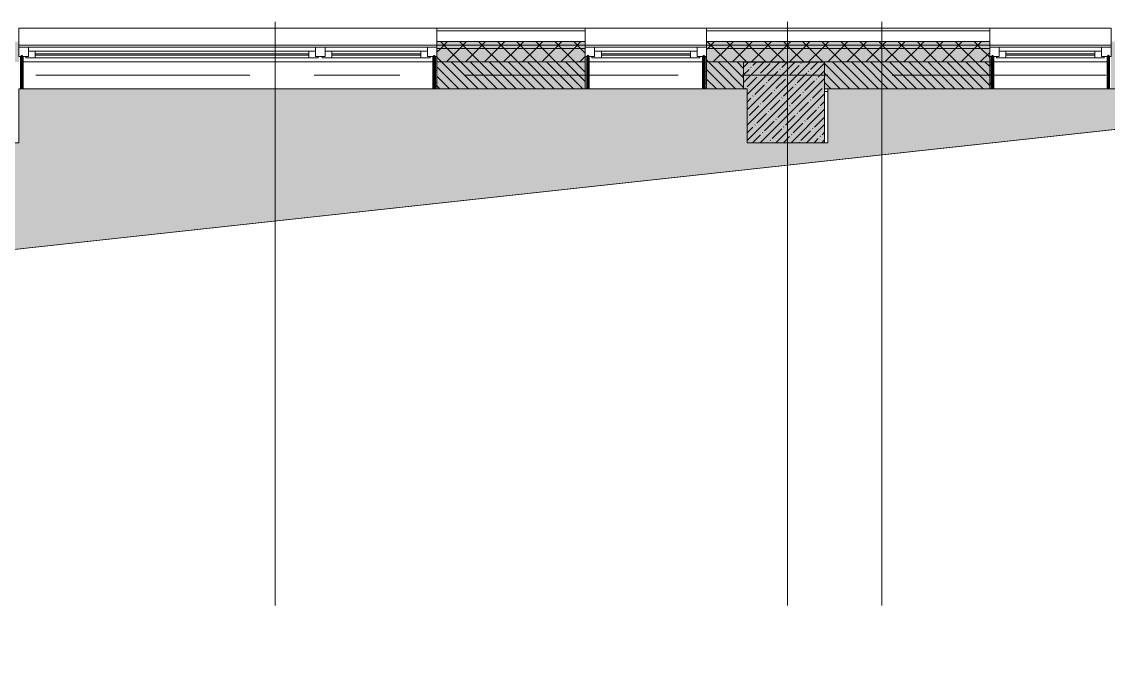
# Model space of a CAD drawing. Header units: millimetres. Extents: x -3817 to 677485, y -22715 to 103890.
# Drawn here: x 606966 to 615025, y 24475 to 29275 of the extents above; entities that cross this region are included whole.
import ezdxf

# ---------------------------------------------------------------- set-up
doc = ezdxf.new("R2010")
doc.units = ezdxf.units.MM
doc.layers.add('PDF _Геометрия', color=7, linetype='Continuous', true_color=0x1d1d1d)
doc.layers.add('PDF _Сплошная заливка', color=7, linetype='Continuous', true_color=0xffffff)

msp = doc.modelspace()

# ---------------------------------------------------------------- hatches: boundary and pattern name
at = {"layer": 'PDF _Сплошная заливка', "transparency": 33554559}
h = msp.add_hatch(color=256, dxfattribs=at)
h.paths.add_polyline_path([(637045.5, 29076.9), (637045.5, 29126.9), (632535.5, 29126.9), (632535.5, 29076.9), (635653.2, 29076.9)], flags=0)
h.paths.add_polyline_path([(629435.5, 29076.9), (629435.5, 29126.9), (628535.5, 29126.9), (628535.5, 29076.9), (629098, 29076.9)], flags=0)
h.paths.add_polyline_path([(626435.5, 29076.9), (626435.5, 29126.9), (625095.5, 29126.9), (625095.5, 29076.9), (626184.5, 29076.9)], flags=0)
h.paths.add_polyline_path([(622995.5, 29076.9), (622995.5, 29126.9), (621795.5, 29126.9), (621795.5, 29076.9), (622542.8, 29076.9)], flags=0)
h.paths.add_polyline_path([(619295.5, 29076.9), (619295.5, 29126.9), (615045.5, 29126.9), (615045.5, 29076.9), (618901, 29076.9)], flags=0)
h.paths.add_polyline_path([(614145.5, 29076.9), (614145.5, 29126.9), (612045.5, 29126.9), (612045.5, 29076.9), (613802.5, 29076.9)], flags=0)
h.paths.add_polyline_path([(611145.5, 29076.9), (611145.5, 29126.9), (610045.5, 29126.9), (610045.5, 29076.9), (610889, 29076.9)], flags=0)
h.paths.add_polyline_path([(606945.5, 29076.9), (606945.5, 29126.9), (605445.5, 29126.9), (605445.5, 29076.9), (606518.9, 29076.9)], flags=0)
h.paths.add_polyline_path([(602945.5, 29076.9), (602945.5, 29126.9), (601845.7, 29126.9), (601845.7, 29076.9), (602148.7, 29076.9)], flags=0)
h.paths.add_polyline_path([(600692, 29076.9), (600945.7, 29076.9), (600945.7, 29126.9), (599845.5, 29126.9), (599845.5, 29076.9)], flags=0)
h.paths.add_polyline_path([(596745.5, 29076.9), (596745.5, 29126.9), (594245.5, 29126.9), (594245.5, 29076.9), (596321.9, 29076.9)], flags=0)
h = msp.add_hatch(color=256, dxfattribs=at)
h.paths.add_polyline_path([(637045.5, 28976.9), (637045.5, 29076.9), (632535.5, 29076.9), (632535.5, 28976.9), (635653.2, 28976.9)], flags=0)
h.paths.add_polyline_path([(628535.5, 28976.9), (629435.5, 28976.9), (629435.5, 29076.9), (628535.5, 29076.9)], flags=0)
h.paths.add_polyline_path([(626435.5, 28976.9), (626435.5, 29076.9), (625095.5, 29076.9), (625095.5, 28976.9), (626184.5, 28976.9)], flags=0)
h.paths.add_polyline_path([(622995.5, 28976.9), (622995.5, 29076.9), (621795.5, 29076.9), (621795.5, 28976.9), (622542.8, 28976.9)], flags=0)
h.paths.add_polyline_path([(619295.5, 28976.9), (619295.5, 29076.9), (615045.5, 29076.9), (615045.5, 28976.9), (618901, 28976.9)], flags=0)
h.paths.add_polyline_path([(614145.5, 28976.9), (614145.5, 29076.9), (612045.5, 29076.9), (612045.5, 28976.9), (613802.5, 28976.9)], flags=0)
h.paths.add_polyline_path([(611145.5, 28976.9), (611145.5, 29076.9), (610045.5, 29076.9), (610045.5, 28976.9), (610889, 28976.9)], flags=0)
h.paths.add_polyline_path([(606945.5, 28976.9), (606945.5, 29076.9), (605445.5, 29076.9), (605445.5, 28976.9), (606518.9, 28976.9)], flags=0)
h.paths.add_polyline_path([(602945.5, 28976.9), (602945.5, 29076.9), (601845.7, 29076.9), (601845.7, 28976.9), (602148.7, 28976.9)], flags=0)
h.paths.add_polyline_path([(600945.7, 28976.9), (600945.7, 29076.9), (599845.5, 29076.9), (599845.5, 28976.9), (600692, 28976.9)], flags=0)
h.paths.add_polyline_path([(596745.5, 28976.9), (596745.5, 29076.9), (594345.5, 29076.9), (594345.5, 28976.9), (596321.9, 28976.9)], flags=0)
h = msp.add_hatch(color=256, dxfattribs=at)
h.paths.add_polyline_path([(636385.5, 28776.9), (636385.5, 28976.9), (633335.5, 28976.9), (633335.5, 28776.9), (635653.2, 28776.9)], flags=0)
h.paths.add_polyline_path([(632835.5, 28776.9), (632835.5, 28976.9), (632535.5, 28976.9), (632535.5, 28776.9), (632739.8, 28776.9)], flags=0)
h.paths.add_polyline_path([(628935.5, 28776.9), (628935.5, 28976.9), (628535.5, 28976.9), (628535.5, 28776.9)], flags=0)
h.paths.add_polyline_path([(626245.5, 28776.9), (626435.5, 28776.9), (626435.5, 28976.9), (626225.5, 28976.9), (626225.5, 28776.9)], flags=0)
h.paths.add_polyline_path([(625725.5, 28776.9), (625725.5, 28976.9), (625095.5, 28976.9), (625095.5, 28776.9), (625456.2, 28776.9)], flags=0)
h.paths.add_polyline_path([(622495.5, 28776.9), (622495.5, 28976.9), (621795.5, 28976.9), (621795.5, 28776.9), (621814.4, 28776.9)], flags=0)
h.paths.add_polyline_path([(618966.5, 28776.9), (619295.5, 28776.9), (619295.5, 28976.9), (618945.5, 28976.9), (618945.5, 28776.9), (618965.5, 28776.9)], flags=0)
h.paths.add_polyline_path([(618172.6, 28776.9), (618345.5, 28776.9), (618345.5, 28976.9), (615045.5, 28976.9), (615045.5, 28776.9), (617835.1, 28776.9)], flags=0)
h.paths.add_polyline_path([(614145.5, 28776.9), (614145.5, 28976.9), (612045.5, 28976.9), (612045.5, 28776.9), (612320.5, 28776.9), (612320.5, 28974.4), (612920.5, 28974.4), (612920.5, 28776.9), (613802.5, 28776.9)], flags=0)
h.paths.add_polyline_path([(611145.5, 28776.9), (611145.5, 28976.9), (610045.5, 28976.9), (610045.5, 28776.9), (610889, 28776.9)], flags=0)
h.paths.add_polyline_path([(606345.5, 28776.9), (606345.5, 28976.9), (605445.5, 28976.9), (605445.5, 28776.9)], flags=0)
h.paths.add_polyline_path([(602945.5, 28776.9), (602945.5, 28976.9), (601845.7, 28976.9), (601845.7, 28776.9), (602148.7, 28776.9)], flags=0)
h.paths.add_polyline_path([(600945.5, 28776.9), (600945.7, 28776.9), (600945.5, 28976.9)], flags=0)
h.paths.add_polyline_path([(600345.5, 28776.9), (600345.5, 28976.9), (599845.5, 28976.9), (599845.5, 28776.9)], flags=0)
h.paths.add_polyline_path([(596745.5, 28776.9), (596745.5, 28976.9), (594945.5, 28976.9), (594945.5, 28776.9), (596590.4, 28776.9)], flags=0)
msp.add_hatch(color=256, dxfattribs=at).paths.add_polyline_path([(612345.7, 28376.9), (612920.5, 28376.9), (612920.5, 28974.4), (612320.5, 28974.4), (612320.5, 28776.9), (612345.5, 28776.9), (612345.5, 28376.9)])
at = {"layer": 'PDF _Сплошная заливка', "true_color": 0x8d9194, "transparency": 33554559}
msp.add_hatch(color=252, dxfattribs=at).paths.add_polyline_path([(594545.5, 13545.5), (596590.4, 26456.9), (617835.1, 28776.9), (612945.5, 28776.9), (612945.5, 28376.9), (612345.5, 28376.9), (612345.5, 28776.9), (606945.5, 28776.9), (606945.5, 28376.9), (606345.5, 28376.9), (606345.5, 28776.9), (600945.7, 28776.9), (600945.7, 28376.9), (600345.5, 28376.9), (600345.5, 28776.9), (594945.5, 28776.9), (594945.5, 28376.9), (594545.5, 28376.9), (594545.5, 25176.9), (594945.5, 25176.9), (594945.5, 24576.9), (594545.5, 24576.9), (594545.5, 19176.9), (594945.5, 19176.9), (594945.5, 18576.9), (594545.5, 18576.9), (594545.5, 16295.3)])

# ---------------------------------------------------------------- linework, layer by layer
at = {"layer": 'PDF _Геометрия', "color": 253, "lineweight": 9, "true_color": 0xaaaaaa}
for points in [[(608845.5, 24941.5), (608845.5, 26774.9), (608845.5, 29274.9)], [(612645.5, 24941.5), (612645.5, 26774.9), (612645.5, 29274.9)], [(613345.5, 24941.5), (613345.5, 26774.9), (613345.5, 29274.9)], [(610045.5, 29086.9), (606945.5, 29086.9)], [(606945.5, 29016.9), (607015.5, 29016.9)], [(607065.5, 29036.9), (609095.5, 29036.9)], [(609095.5, 29026.9), (607065.5, 29026.9)], [(609145.5, 29016.9), (609215.5, 29016.9)], [(609265.5, 29036.9), (609925.5, 29036.9)], [(609925.5, 29026.9), (609265.5, 29026.9)], [(609975.5, 29016.9), (610045.5, 29016.9)], [(612045.5, 29086.9), (611145.5, 29086.9)], [(611145.5, 29016.9), (611215.5, 29016.9)], [(611265.5, 29036.9), (611925.5, 29036.9)], [(611925.5, 29026.9), (611265.5, 29026.9)], [(611975.5, 29016.9), (612045.5, 29016.9)], [(615045.5, 29086.9), (614145.5, 29086.9)], [(614145.5, 29016.9), (614215.5, 29016.9)], [(614265.5, 29036.9), (614925.5, 29036.9)], [(614925.5, 29026.9), (614265.5, 29026.9)], [(614975.5, 29016.9), (615045.5, 29016.9)], [(607071.4, 28876.9), (608658.9, 28876.9)], [(609135.2, 28876.9), (609770.2, 28876.9)], [(610246.4, 28876.9), (611833.9, 28876.9)], [(612310.2, 28876.9), (612945.2, 28876.9)], [(613421.4, 28876.9), (615008.9, 28876.9)]]:
    msp.add_lwpolyline(points, dxfattribs=at)
at = {"layer": 'PDF _Геометрия', "color": 9, "lineweight": 9, "true_color": 0xc0c0c0}
for points in [[(610045.5, 29016.9), (610045.5, 29226.9), (606945.5, 29226.9), (606945.5, 29016.9)], [(612045.5, 29016.9), (612045.5, 29226.9), (611145.5, 29226.9), (611145.5, 29016.9)], [(615045.5, 29016.9), (615045.5, 29226.9), (614145.5, 29226.9), (614145.5, 29016.9)], [(606966.5, 28976.9), (610024.5, 28976.9)], [(611166.5, 28976.9), (612024.5, 28976.9)], [(612945.5, 28776.9), (612920.5, 28776.9), (614145.5, 28776.9), (614145.5, 28976.9), (612045.5, 28976.9), (612045.5, 28776.9), (612320.5, 28776.9), (612320.5, 28974.4), (612920.5, 28974.4), (612920.5, 28776.9)], [(614166.5, 28976.9), (615024.5, 28976.9)]]:
    msp.add_lwpolyline(points, dxfattribs=at)
for points in [[(610045.5, 28976.9), (611145.5, 28976.9), (611145.5, 29226.9), (610045.5, 29226.9)], [(612045.5, 28976.9), (614145.5, 28976.9), (614145.5, 29226.9), (612045.5, 29226.9)], [(610045.5, 28776.9), (610045.5, 29016.9), (610025.5, 29016.9), (610025.5, 28776.9)], [(611165.5, 28776.9), (611165.5, 29016.9), (611145.5, 29016.9), (611145.5, 28776.9)], [(612045.5, 28776.9), (612045.5, 29016.9), (612025.5, 29016.9), (612025.5, 28776.9)], [(614165.5, 28776.9), (614165.5, 29016.9), (614145.5, 29016.9), (614145.5, 28776.9)], [(606966.5, 28976.9), (610024.5, 28976.9)], [(611145.5, 28976.9), (610045.5, 28976.9), (610045.5, 28776.9), (611145.5, 28776.9)], [(611166.5, 28976.9), (612024.5, 28976.9)], [(614166.5, 28976.9), (615024.5, 28976.9)], [(612920.5, 28756.9), (612945.5, 28756.9)]]:
    msp.add_lwpolyline(points, close=True, dxfattribs=at)
at = {"layer": 'PDF _Геометрия', "color": 7, "lineweight": 9}
for points in [[(611145.5, 29206.9), (610045.5, 29206.9)], [(614145.5, 29206.9), (612045.5, 29206.9)], [(611145.5, 29126.9), (610045.5, 29126.9)], [(611145.5, 29101.9), (610045.5, 29101.9)], [(614145.5, 29126.9), (612045.5, 29126.9)], [(614145.5, 29101.9), (612045.5, 29101.9)], [(611145.5, 29076.9), (610045.5, 29076.9)], [(614145.5, 29076.9), (612045.5, 29076.9)], [(612920.5, 28376.9), (612920.5, 28776.9), (612920.5, 28974.4), (612320.5, 28974.4), (612320.5, 28776.9)], [(594545.5, 13545.5), (596590.4, 26456.9), (617835.1, 28776.9), (612945.5, 28776.9), (612945.5, 28376.9), (612345.5, 28376.9), (612345.5, 28776.9), (606945.5, 28776.9), (606945.5, 28376.9), (606345.5, 28376.9), (606345.5, 28776.9), (600945.7, 28776.9), (600945.7, 28376.9), (600345.5, 28376.9), (600345.5, 28776.9), (594945.5, 28776.9), (594945.5, 28376.9), (594545.5, 28376.9), (594545.5, 25176.9), (594945.5, 25176.9), (594945.5, 24576.9), (594545.5, 24576.9), (594545.5, 19176.9)], [(594565.5, 13576.9), (594945.5, 13576.9), (594945.5, 14176.9), (594645.5, 14176.9), (596590.4, 26456.9), (618430.3, 28841.9)]]:
    msp.add_lwpolyline(points, dxfattribs=at)
at = {"layer": 'PDF _Геометрия', "color": 116, "lineweight": 13, "true_color": 0x008040}
for points in [[(606945.5, 29101.9), (610045.5, 29101.9)], [(611145.5, 29101.9), (612045.5, 29101.9)], [(614145.5, 29101.9), (615045.5, 29101.9)]]:
    msp.add_lwpolyline(points, dxfattribs=at)
at = {"layer": 'PDF _Геометрия', "lineweight": 9}
for points in [[(610045.5, 29048.4), (610073.9, 29076.9), (610123.9, 29126.9)], [(610421.1, 28776.9), (610221.1, 28976.9), (610121.1, 29076.9), (610071.1, 29126.9)], [(610115.3, 28976.9), (610215.3, 29076.9), (610265.3, 29126.9)], [(610562.5, 28776.9), (610362.5, 28976.9), (610262.5, 29076.9), (610212.5, 29126.9)], [(610256.7, 28976.9), (610356.7, 29076.9), (610406.7, 29126.9)], [(610704, 28776.9), (610504, 28976.9), (610404, 29076.9), (610354, 29126.9)], [(610398.2, 28976.9), (610498.2, 29076.9), (610548.2, 29126.9)], [(610845.4, 28776.9), (610645.4, 28976.9), (610545.4, 29076.9), (610495.4, 29126.9)], [(610539.6, 28976.9), (610639.6, 29076.9), (610689.6, 29126.9)], [(610986.8, 28776.9), (610786.8, 28976.9), (610686.8, 29076.9), (610636.8, 29126.9)], [(610681, 28976.9), (610781, 29076.9), (610831, 29126.9)], [(611128.2, 28776.9), (610928.2, 28976.9), (610828.2, 29076.9), (610778.2, 29126.9)], [(610822.4, 28976.9), (610922.4, 29076.9), (610972.4, 29126.9)], [(611145.5, 28901), (611069.6, 28976.9), (610969.6, 29076.9), (610919.6, 29126.9)], [(610963.8, 28976.9), (611063.8, 29076.9), (611113.8, 29126.9)], [(611145.5, 29042.5), (611111.1, 29076.9), (611061.1, 29126.9)], [(612045.5, 29068.5), (612053.8, 29076.9), (612103.8, 29126.9)], [(612320.5, 28857.4), (612201, 28976.9), (612101, 29076.9), (612051, 29126.9)], [(612095.2, 28976.9), (612195.2, 29076.9), (612245.2, 29126.9)], [(612344.9, 28974.4), (612342.4, 28976.9), (612242.4, 29076.9), (612192.4, 29126.9)], [(612236.6, 28976.9), (612336.6, 29076.9), (612386.6, 29126.9)], [(612486.4, 28974.4), (612483.9, 28976.9), (612383.9, 29076.9), (612333.9, 29126.9)], [(612378.1, 28976.9), (612478.1, 29076.9), (612528.1, 29126.9)], [(612627.8, 28974.4), (612625.3, 28976.9), (612525.3, 29076.9), (612475.3, 29126.9)], [(612519.5, 28976.9), (612619.5, 29076.9), (612669.5, 29126.9)], [(612769.2, 28974.4), (612766.7, 28976.9), (612666.7, 29076.9), (612616.7, 29126.9)], [(612660.9, 28976.9), (612760.9, 29076.9), (612810.9, 29126.9)], [(612910.6, 28974.4), (612908.1, 28976.9), (612808.1, 29076.9), (612758.1, 29126.9)], [(612802.3, 28976.9), (612902.3, 29076.9), (612952.3, 29126.9)], [(613249.5, 28776.9), (613049.5, 28976.9), (612949.5, 29076.9), (612899.5, 29126.9)], [(612943.7, 28976.9), (613043.7, 29076.9), (613093.7, 29126.9)], [(613391, 28776.9), (613191, 28976.9), (613091, 29076.9), (613041, 29126.9)], [(613085.2, 28976.9), (613185.2, 29076.9), (613235.2, 29126.9)], [(613532.4, 28776.9), (613332.4, 28976.9), (613232.4, 29076.9), (613182.4, 29126.9)], [(613226.6, 28976.9), (613326.6, 29076.9), (613376.6, 29126.9)], [(613673.8, 28776.9), (613473.8, 28976.9), (613373.8, 29076.9), (613323.8, 29126.9)], [(613368, 28976.9), (613468, 29076.9), (613518, 29126.9)], [(613815.2, 28776.9), (613615.2, 28976.9), (613515.2, 29076.9), (613465.2, 29126.9)], [(613509.4, 28976.9), (613609.4, 29076.9), (613659.4, 29126.9)], [(613956.7, 28776.9), (613756.7, 28976.9), (613656.7, 29076.9), (613606.7, 29126.9)], [(613650.9, 28976.9), (613750.9, 29076.9), (613800.9, 29126.9)], [(614098.1, 28776.9), (613898.1, 28976.9), (613798.1, 29076.9), (613748.1, 29126.9)], [(613792.3, 28976.9), (613892.3, 29076.9), (613942.3, 29126.9)], [(614145.5, 28870.9), (614039.5, 28976.9), (613939.5, 29076.9), (613889.5, 29126.9)], [(613933.7, 28976.9), (614033.7, 29076.9), (614083.7, 29126.9)], [(614145.5, 29012.3), (614080.9, 29076.9), (614030.9, 29126.9)], [(611105.3, 28976.9), (611145.5, 29017.1)], [(614075.1, 28976.9), (614145.5, 29047.2)], [(610279.7, 28776.9), (610079.7, 28976.9), (610045.5, 29011.1)], [(610209, 28776.9), (610045.5, 28940.4)], [(610350.4, 28776.9), (610150.4, 28976.9)], [(610491.8, 28776.9), (610291.8, 28976.9)], [(610633.3, 28776.9), (610433.3, 28976.9)], [(610774.7, 28776.9), (610574.7, 28976.9)], [(610916.1, 28776.9), (610716.1, 28976.9)], [(611057.5, 28776.9), (610857.5, 28976.9)], [(611145.5, 28830.3), (610998.9, 28976.9)], [(611145.5, 28971.8), (611140.4, 28976.9)], [(612259.6, 28776.9), (612059.6, 28976.9), (612045.5, 28991)], [(612320.5, 28786.7), (612130.3, 28976.9)], [(612320.5, 28928.1), (612271.7, 28976.9)], [(612320.5, 28937.6), (612357.2, 28974.4)], [(612320.5, 28823.5), (612471.3, 28974.4)], [(612345.7, 28734.8), (612585.3, 28974.4)], [(612345.7, 28620.7), (612699.4, 28974.4)], [(612345.7, 28506.7), (612813.4, 28974.4)], [(612345.7, 28392.6), (612920.5, 28967.3)], [(612375, 28935), (612377.3, 28937.4)], [(612389.2, 28949.3), (612414.3, 28974.4)], [(612415.6, 28974.4), (612413.1, 28976.9)], [(612446.2, 28892.3), (612517.5, 28963.6)], [(612557.1, 28974.4), (612554.6, 28976.9)], [(612603.1, 28935), (612642.4, 28974.4)], [(612660.1, 28878), (612731.4, 28949.3)], [(612698.5, 28974.4), (612696, 28976.9)], [(612745.6, 28963.6), (612748, 28965.9)], [(612816.9, 28920.8), (612870.5, 28974.4)], [(612839.9, 28974.4), (612837.4, 28976.9)], [(613108.1, 28776.9), (612920.5, 28964.5)], [(613178.8, 28776.9), (612978.8, 28976.9)], [(613320.3, 28776.9), (613120.3, 28976.9)], [(613461.7, 28776.9), (613261.7, 28976.9)], [(613603.1, 28776.9), (613403.1, 28976.9)], [(613744.5, 28776.9), (613544.5, 28976.9)], [(613885.9, 28776.9), (613685.9, 28976.9)], [(614027.4, 28776.9), (613827.4, 28976.9)], [(614145.5, 28800.2), (613968.8, 28976.9)], [(614145.5, 28941.6), (614110.2, 28976.9)], [(610138.3, 28776.9), (610045.5, 28869.7)], [(612188.9, 28776.9), (612045.5, 28920.3)], [(612320.5, 28880.5), (612360.7, 28920.8)], [(612346.4, 28792.5), (612417.7, 28863.8)], [(612432, 28878), (612434.4, 28880.4)], [(612444, 28376.9), (612920.5, 28853.3)], [(612503.3, 28835.2), (612574.5, 28906.5)], [(612588.8, 28920.8), (612591.2, 28923.2)], [(612645.8, 28863.8), (612648.2, 28866.1)], [(612717.1, 28821), (612788.4, 28892.3)], [(612802.6, 28906.5), (612805, 28908.9)], [(612859.7, 28849.5), (612862, 28851.9)], [(612873.9, 28863.8), (612920.5, 28910.3)], [(613037.4, 28776.9), (612920.5, 28893.8)], [(610067.6, 28776.9), (610045.5, 28799)], [(612118.2, 28776.9), (612045.5, 28849.6)], [(612047.5, 28776.9), (612045.5, 28778.9)], [(612332.2, 28778.2), (612334.6, 28780.6)], [(612403.5, 28735.5), (612474.7, 28806.7)], [(612489, 28821), (612491.4, 28823.4)], [(612560.3, 28778.2), (612631.6, 28849.5)], [(612617.3, 28721.2), (612688.6, 28792.5)], [(612702.8, 28806.7), (612705.2, 28809.1)], [(612774.1, 28764), (612845.4, 28835.2)], [(612831.2, 28706.9), (612902.4, 28778.2)], [(612916.7, 28792.5), (612919.1, 28794.9)], [(612966.7, 28776.9), (612920.5, 28823.1)], [(612345.7, 28677.7), (612375, 28706.9)], [(612389.2, 28721.2), (612391.6, 28723.6)], [(612460.5, 28678.4), (612531.8, 28749.7)], [(612517.5, 28621.4), (612588.8, 28692.7)], [(612546, 28764), (612548.4, 28766.3)], [(612558.1, 28376.9), (612920.5, 28739.2)], [(612603.1, 28706.9), (612605.4, 28709.3)], [(612674.3, 28664.2), (612745.6, 28735.5)], [(612759.9, 28749.7), (612762.2, 28752.1)], [(612816.9, 28692.7), (612819.3, 28695.1)], [(612360.7, 28578.6), (612432, 28649.9)], [(612446.2, 28664.2), (612448.6, 28666.5)], [(612503.3, 28607.2), (612505.6, 28609.5)], [(612574.5, 28564.4), (612645.8, 28635.7)], [(612660.1, 28649.9), (612662.4, 28652.3)], [(612672.1, 28376.9), (612920.5, 28625.2)], [(612731.4, 28607.2), (612802.6, 28678.4)], [(612788.4, 28550.1), (612859.7, 28621.4)], [(612873.9, 28635.7), (612876.3, 28638)], [(612888.2, 28649.9), (612920.5, 28682.2)], [(612346.4, 28564.4), (612348.8, 28566.8)], [(612417.7, 28521.6), (612489, 28592.9)], [(612474.7, 28464.6), (612546, 28535.9)], [(612560.3, 28550.1), (612562.7, 28552.5)], [(612631.6, 28507.4), (612702.8, 28578.6)], [(612717.1, 28592.9), (612719.5, 28595.3)], [(612774.1, 28535.9), (612776.5, 28538.2)], [(612845.4, 28493.1), (612916.7, 28564.4)], [(612345.7, 28449.6), (612389.2, 28493.1)], [(612403.5, 28507.4), (612405.8, 28509.7)], [(612460.5, 28450.3), (612462.9, 28452.7)], [(612531.8, 28407.6), (612603.1, 28478.8)], [(612617.3, 28493.1), (612619.7, 28495.5)], [(612688.6, 28450.3), (612759.9, 28521.6)], [(612745.6, 28393.3), (612816.9, 28464.6)], [(612786.2, 28376.9), (612920.5, 28511.1)], [(612831.2, 28478.8), (612833.5, 28481.2)], [(612902.4, 28436.1), (612920.5, 28454.1)], [(612387, 28376.9), (612446.2, 28436.1)], [(612501.1, 28376.9), (612503.3, 28379.1)], [(612517.5, 28393.3), (612519.9, 28395.7)], [(612615.1, 28376.9), (612660.1, 28421.8)], [(612674.3, 28436.1), (612676.7, 28438.4)], [(612731.4, 28379.1), (612733.7, 28381.4)], [(612843.2, 28376.9), (612873.9, 28407.6)], [(612888.2, 28421.8), (612890.5, 28424.2)], [(612900.2, 28376.9), (612920.5, 28397.1)]]:
    msp.add_lwpolyline(points, dxfattribs=at)
at = {"layer": 'PDF _Геометрия', "color": 253, "lineweight": 13, "true_color": 0xaaaaaa}
for points in [[(607015.5, 29086.9), (607015.5, 29016.9), (606945.5, 29016.9), (606945.5, 29086.9)], [(606995.5, 29006.9), (609165.5, 29006.9), (609165.5, 29016.9), (609145.5, 29016.9), (609145.5, 29056.9), (607015.5, 29056.9), (607015.5, 29016.9), (606995.5, 29016.9)], [(609215.5, 29086.9), (609215.5, 29016.9), (609145.5, 29016.9), (609145.5, 29086.9)], [(609195.5, 29006.9), (609995.5, 29006.9), (609995.5, 29016.9), (609975.5, 29016.9), (609975.5, 29056.9), (609215.5, 29056.9), (609215.5, 29016.9), (609195.5, 29016.9)], [(610045.5, 29086.9), (610045.5, 29016.9), (609975.5, 29016.9), (609975.5, 29086.9)], [(611215.5, 29086.9), (611215.5, 29016.9), (611145.5, 29016.9), (611145.5, 29086.9)], [(611195.5, 29006.9), (611995.5, 29006.9), (611995.5, 29016.9), (611975.5, 29016.9), (611975.5, 29056.9), (611215.5, 29056.9), (611215.5, 29016.9), (611195.5, 29016.9)], [(612045.5, 29086.9), (612045.5, 29016.9), (611975.5, 29016.9), (611975.5, 29086.9)], [(614215.5, 29086.9), (614215.5, 29016.9), (614145.5, 29016.9), (614145.5, 29086.9)], [(614195.5, 29006.9), (614995.5, 29006.9), (614995.5, 29016.9), (614975.5, 29016.9), (614975.5, 29056.9), (614215.5, 29056.9), (614215.5, 29016.9), (614195.5, 29016.9)], [(615045.5, 29086.9), (615045.5, 29016.9), (614975.5, 29016.9), (614975.5, 29086.9)]]:
    msp.add_lwpolyline(points, close=True, dxfattribs=at)
at = {"layer": 'PDF _Геометрия', "color": 7, "lineweight": 70, "true_color": 0xffd2ff}
for points in [[(606966.5, 28776.9), (606966.5, 29016.9), (606965.5, 29016.9), (606965.5, 28776.9)], [(610025.5, 28776.9), (610025.5, 29016.9), (610024.5, 29016.9), (610024.5, 28776.9)], [(611166.5, 28776.9), (611166.5, 29016.9), (611165.5, 29016.9), (611165.5, 28776.9)], [(612025.5, 28776.9), (612025.5, 29016.9), (612024.5, 29016.9), (612024.5, 28776.9)], [(614166.5, 28776.9), (614166.5, 29016.9), (614165.5, 29016.9), (614165.5, 28776.9)], [(615025.5, 28776.9), (615025.5, 29016.9), (615024.5, 29016.9), (615024.5, 28776.9)]]:
    msp.add_lwpolyline(points, dxfattribs=at)
at = {"layer": 'PDF _Геометрия', "color": 253, "lineweight": 13, "true_color": 0xaaaaaa}
for points in [[(607065.5, 29006.9), (607065.5, 29056.9)], [(609095.5, 29006.9), (609095.5, 29056.9)], [(609265.5, 29006.9), (609265.5, 29056.9)], [(609925.5, 29006.9), (609925.5, 29056.9)], [(611265.5, 29006.9), (611265.5, 29056.9)], [(611925.5, 29006.9), (611925.5, 29056.9)], [(614265.5, 29006.9), (614265.5, 29056.9)], [(614925.5, 29006.9), (614925.5, 29056.9)], [(609165.5, 29006.9), (606995.5, 29006.9)], [(609995.5, 29006.9), (609195.5, 29006.9)], [(611995.5, 29006.9), (611195.5, 29006.9)], [(614995.5, 29006.9), (614195.5, 29006.9)]]:
    msp.add_lwpolyline(points, dxfattribs=at)
at = {"layer": 'PDF _Геометрия', "color": 253, "lineweight": 9, "true_color": 0x9b9b9b}
for points in [[(610035.7, 29016.9), (610031.4, 29009.5)], [(612041.8, 29016.9), (612038.9, 29011.9)], [(610045.5, 28972.9), (610042.6, 28967.9)], [(611164.3, 29004.1), (611165.5, 29004.1)], [(612029.7, 28955.4), (612025.5, 28962.6)], [(612025.5, 28943.1), (612027.8, 28943.1)], [(614151.3, 28973.6), (614161.4, 28973.6)], [(614157.1, 28962.1), (614152, 28953.4)], [(614158, 28987.5), (614153, 28996.2)], [(610036.5, 28912.6), (610045.5, 28912.6)], [(611162.5, 28896), (611157.5, 28887.3)], [(611164.3, 28912.6), (611165.5, 28912.6)], [(612025.5, 28882.1), (612027.8, 28882.1)], [(612045.5, 28867), (612044, 28869.7)], [(614151.3, 28912.6), (614161.4, 28912.6)], [(614162.1, 28919.5), (614157.1, 28928.2)], [(614165.5, 28852.7), (614161.1, 28860.2)], [(614165.5, 28915.7), (614163.2, 28911.7)], [(610036.5, 28821.2), (610045.5, 28821.2)], [(610045.5, 28795.5), (610040.5, 28804)], [(611164.6, 28807.9), (611159.5, 28816.6)], [(612025.5, 28790.7), (612027.8, 28790.7)], [(612031.7, 28816.6), (612026.7, 28807.8)], [(614155, 28809.8), (614150, 28818.5)], [(614151.3, 28821.2), (614161.4, 28821.2)]]:
    msp.add_lwpolyline(points, dxfattribs=at)
at = {"layer": 'PDF _Сплошная заливка', "lineweight": 35, "transparency": 33554559}
for points in [[(610045.5, 28776.9), (610045.5, 29016.9), (610025.5, 28776.9), (610025.5, 29016.9)], [(611165.5, 28776.9), (611165.5, 29016.9), (611145.5, 28776.9), (611145.5, 29016.9)], [(612045.5, 28776.9), (612045.5, 29016.9), (612025.5, 28776.9), (612025.5, 29016.9)], [(614165.5, 28776.9), (614165.5, 29016.9), (614145.5, 28776.9), (614145.5, 29016.9)]]:
    msp.add_solid(points, dxfattribs=at)

doc.saveas('drawing.dxf')
